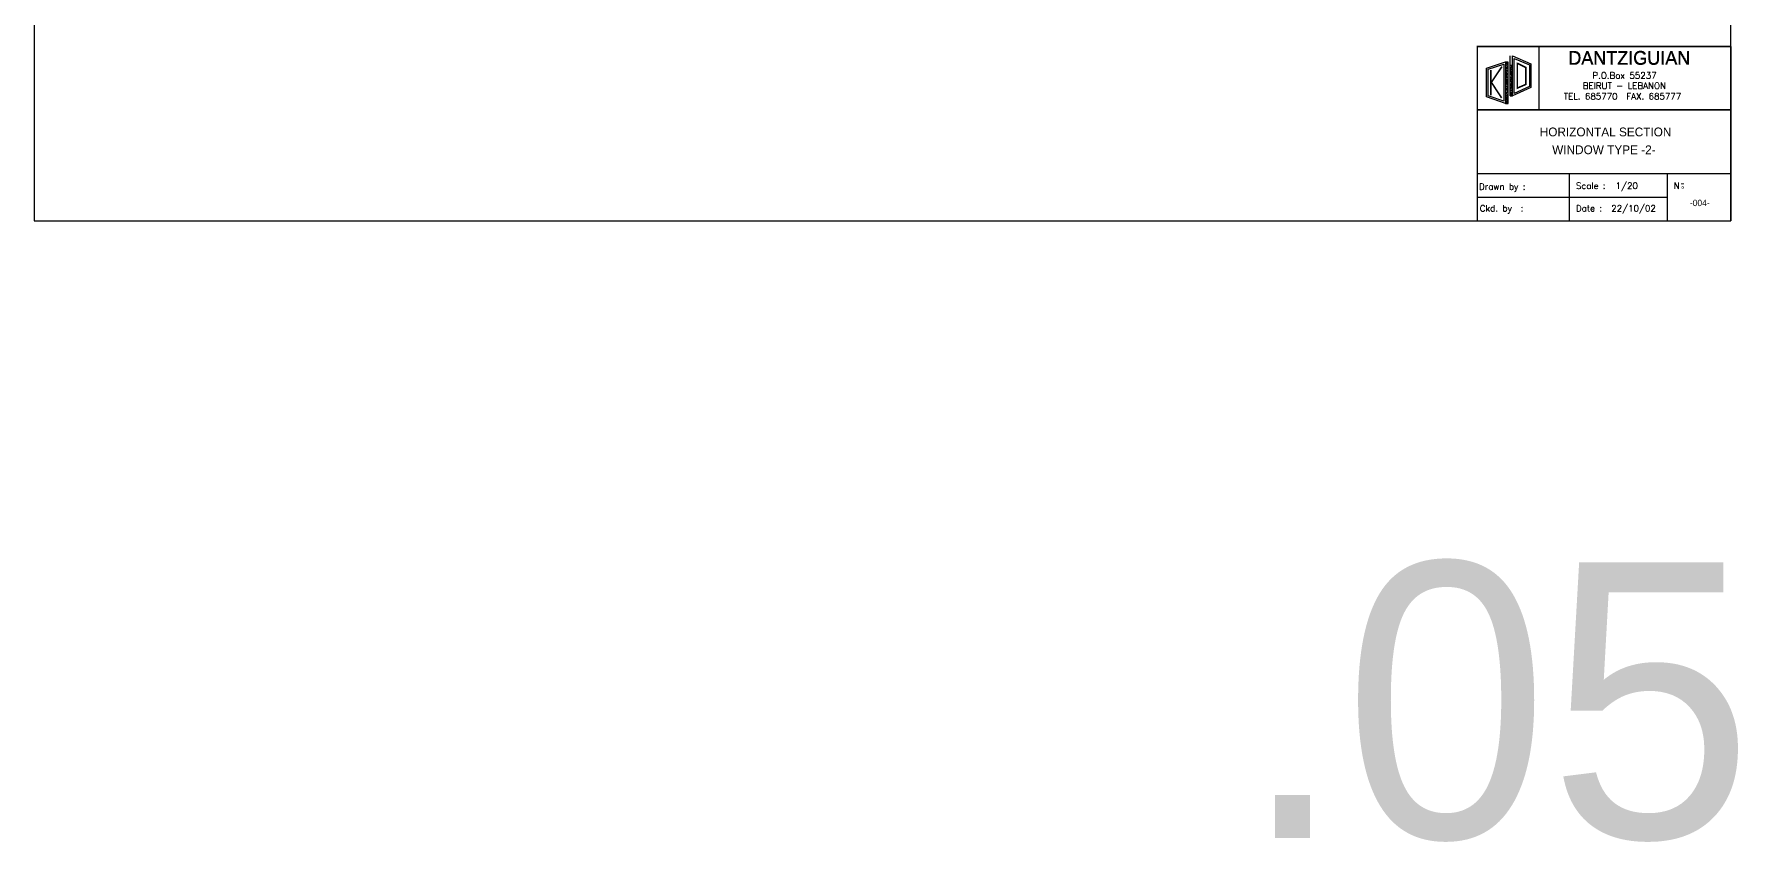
# Model space of a CAD drawing. Header units: millimetres. Extents: x 1398 to 1463.6, y 278.6 to 295.8.
# Drawn here: x 1414.57 to 1430.03, y 278.63 to 285.96 of the extents above; entities that cross this region are included whole.
import ezdxf
from ezdxf.enums import TextEntityAlignment as Align

# ---------------------------------------------------------------- set-up
doc = ezdxf.new("R2010")
doc.units = ezdxf.units.MM
doc.styles.add('2', font='SCRIPTC.SHX', dxfattribs={"height": 0.2})
doc.styles.add('ROMANS', font='romans')
doc.styles.add('TECHNICLIGHT', font='tel_____.pfb')

# ---------------------------------------------------------------- blocks, each defined once
blk = doc.blocks.new('A$C03A07C7F')
h = blk.add_hatch()
h.set_pattern_fill('AR-SAND', color=256, scale=0.4, style=0)
h.set_pattern_definition([(37.5, (8374.8814, 4593.93777), (-0.025197343, 0.770729508), [0, -0.608, 0, -0.68, 0, -0.65]), (7.5, (8374.8814, 4593.9378), (0.70791068, 1.12885843), [0, -0.328, 0, -0.548, 0, -0.21]), (327.5, (8374.3894, 4593.9378), (1.245656745, 0.00226362), [0, -0.2, 0, -0.72, 0, -0.94]), (317.5, (8374.3894, 4593.9378), (1.20245064, 0.35107023), [0, -0.1, 0, -0.472, 0, -0.54])])
h.paths.add_polyline_path([(1500.659, 57.109), (1501.739, 57.109), (1501.739, 70.844), (1500.659, 70.844)])
h.paths.add_polyline_path([(1499.63, 72.499), (1498.55, 72.499), (1498.55, 53.677), (1499.63, 53.677)])
for p, q in [((1489.872, 69.711), (1498.55, 72.499)), ((1489.872, 56.702), (1489.872, 69.711)), ((1490.592, 69.186), (1497.83, 71.511)), ((1497.83, 71.511), (1497.83, 54.691)), ((1498.55, 72.499), (1498.55, 53.677)), ((1498.55, 72.499), (1499.63, 72.499)), ((1499.63, 72.499), (1499.63, 53.677)), ((1500.659, 57.109), (1500.659, 75.23)), ((1501.739, 70.844), (1500.659, 70.844)), ((1501.739, 57.109), (1501.739, 75.23)), ((1501.739, 75.23), (1510.08, 71.738)), ((1502.459, 58.223), (1502.459, 74.148)), ((1502.459, 74.148), (1509.36, 71.259)), ((1509.36, 71.259), (1509.36, 61.335)), ((1510.08, 71.738), (1510.08, 60.87)), ((1490.592, 57.214), (1490.592, 69.186)), ((1498.55, 53.677), (1489.872, 56.702)), ((1497.83, 54.691), (1490.592, 57.214)), ((1500.659, 57.109), (1501.739, 57.109)), ((1510.08, 60.87), (1501.739, 57.109)), ((1509.36, 61.335), (1502.459, 58.223)), ((1498.55, 53.677), (1499.63, 53.677))]:
    blk.add_line(p, q)
blk.add_lwpolyline([(830.752, 0.36), (1600.752, 0.36), (1600.752, 565.36), (830.752, 565.36)], close=True)
at = {"const_width": 0.72}
for points in [[(1485.728, 0.727), (1485.728, 79.927)], [(1485.728, 79.56), (1600.752, 79.56)], [(1513.72, 50.76), (1513.72, 79.56)], [(1600.752, 0.36), (1600.752, 79.56)], [(1496.904, 70.418), (1492.107, 63.269), (1496.736, 56.205)], [(1491.854, 68.904), (1491.854, 57.298)], [(1485.728, 50.76), (1600.752, 50.76)], [(1485.728, 0.36), (1600.752, 0.36)]]:
    blk.add_lwpolyline(points, dxfattribs=at)
at = {"const_width": 0.72, "flags": 128}
blk.add_lwpolyline([(1504.036, 71.844), (1503.882, 71.877), (1503.889, 60.662), (1507.761, 62.344), (1507.761, 69.997), (1503.955, 71.88)], dxfattribs=at)
for points in [[(1485.728, 21.96), (1600.752, 21.96)], [(1527.556, 0.36), (1527.556, 21.96)], [(1571.952, 0.36), (1571.952, 21.96)], [(1485.728, 11.16), (1571.952, 11.16)]]:
    blk.add_lwpolyline(points)
for s, height, style, p in [('DANTZIGUIAN', 6.10675, 'TECHNICLIGHT', (1526.932, 71.283)), ('DANTZIGUIAN', 6.10675, 'TECHNICLIGHT', (1526.932, 71.219)), ('DANTZIGUIAN', 6.10675, 'TECHNICLIGHT', (1526.98, 71.41)), ('DANTZIGUIAN', 6.10675, 'TECHNICLIGHT', (1526.98, 71.346)), ('DANTZIGUIAN', 6.10675, 'TECHNICLIGHT', (1527.012, 71.283)), ('DANTZIGUIAN', 6.10675, 'TECHNICLIGHT', (1527.012, 71.283)), ('DANTZIGUIAN', 6.10675, 'TECHNICLIGHT', (1527.012, 71.219)), ('DANTZIGUIAN', 6.10675, 'TECHNICLIGHT', (1527.012, 71.219)), ('DANTZIGUIAN', 6.10675, 'TECHNICLIGHT', (1527.06, 71.41)), ('DANTZIGUIAN', 6.10675, 'TECHNICLIGHT', (1527.06, 71.41)), ('DANTZIGUIAN', 6.10675, 'TECHNICLIGHT', (1527.06, 71.346)), ('DANTZIGUIAN', 6.10675, 'TECHNICLIGHT', (1527.06, 71.346)), ('DANTZIGUIAN', 6.10675, 'TECHNICLIGHT', (1527.092, 71.283)), ('DANTZIGUIAN', 6.10675, 'TECHNICLIGHT', (1527.092, 71.219)), ('DANTZIGUIAN', 6.10675, 'TECHNICLIGHT', (1527.14, 71.41)), ('DANTZIGUIAN', 6.10675, 'TECHNICLIGHT', (1527.14, 71.346)), ('BEIRUT - LEBANON', 2.88, 'ROMANS', (1533.563, 60.257)), ('P.O.Box 55237', 2.88, 'ROMANS', (1537.963, 64.946)), ('TEL. 685770  FAX. 685777', 2.88, 'ROMANS', (1524.94, 55.457)), ('Drawn by :', 2.88, 'ROMANS', (1486.489, 14.533)), ('Scale :', 2.88, 'ROMANS', (1530.48, 14.9)), ('1/20', 2.88, 'ROMANS', (1548.457, 14.9)), ('N', 2.88, 'ROMANS', (1574.837, 14.9)), ('Ckd. by  :', 2.88, 'ROMANS', (1486.856, 4.642)), ('Date :', 2.88, 'ROMANS', (1530.48, 4.642))]:
    blk.add_text(s, height=height, dxfattribs=dict(style=style)).set_placement(p)
for s, height, p in [('HORIZONTAL SECTION', 4, (1543.926, 38.758)), ('WINDOW TYPE -2-', 4, (1543.166, 30.663)), ('-004-', 2.88, (1586.67, 7.108))]:
    blk.add_text(s, height=height).set_placement(p, align=Align.CENTER)
for s, height, p in [('=', 1.843, (1578.1, 16.212)), ('%%d', 2.88, (1578.169, 13.249))]:
    blk.add_text(s, height=height).set_placement(p)
for tag, p, style in [('ROSY', (683.087, 26.495), '2'), ('30/10/02', (715.706, 16.31), 'ROMANS'), ('ROSY', (1513.839, 14.827), '2'), ('ROSY', (2354.851, 14.827), '2'), ('ROSY', (3194.181, 14.827), '2'), ('30/10/02', (1546.458, 4.642), 'ROMANS'), ('30/10/02', (2387.471, 4.642), 'ROMANS'), ('30/10/02', (3226.8, 4.642), 'ROMANS')]:
    blk.add_attdef(tag, p, '', height=2.88, dxfattribs=dict(style=style))

msp = doc.modelspace()

# ---------------------------------------------------------------- block references
ref = msp.add_blockref('A$C03A07C7F', (1397.95, 284.26), dxfattribs=dict(xscale=0.01999999999999991, yscale=0.01999999999999991, zscale=0.01999999999999991))
ref.add_attrib('30/10/02', '22/10/02', (1428.88, 284.353), dxfattribs={"height": 0.0576, "style": 'ROMANS'})

# ---------------------------------------------------------------- texts
at = {"insert": (1425.523, 281.168), "char_height": 2.5, "width": 8.0741, "attachment_point": 1}
msp.add_mtext('.05', dxfattribs=at)

doc.saveas('drawing.dxf')
